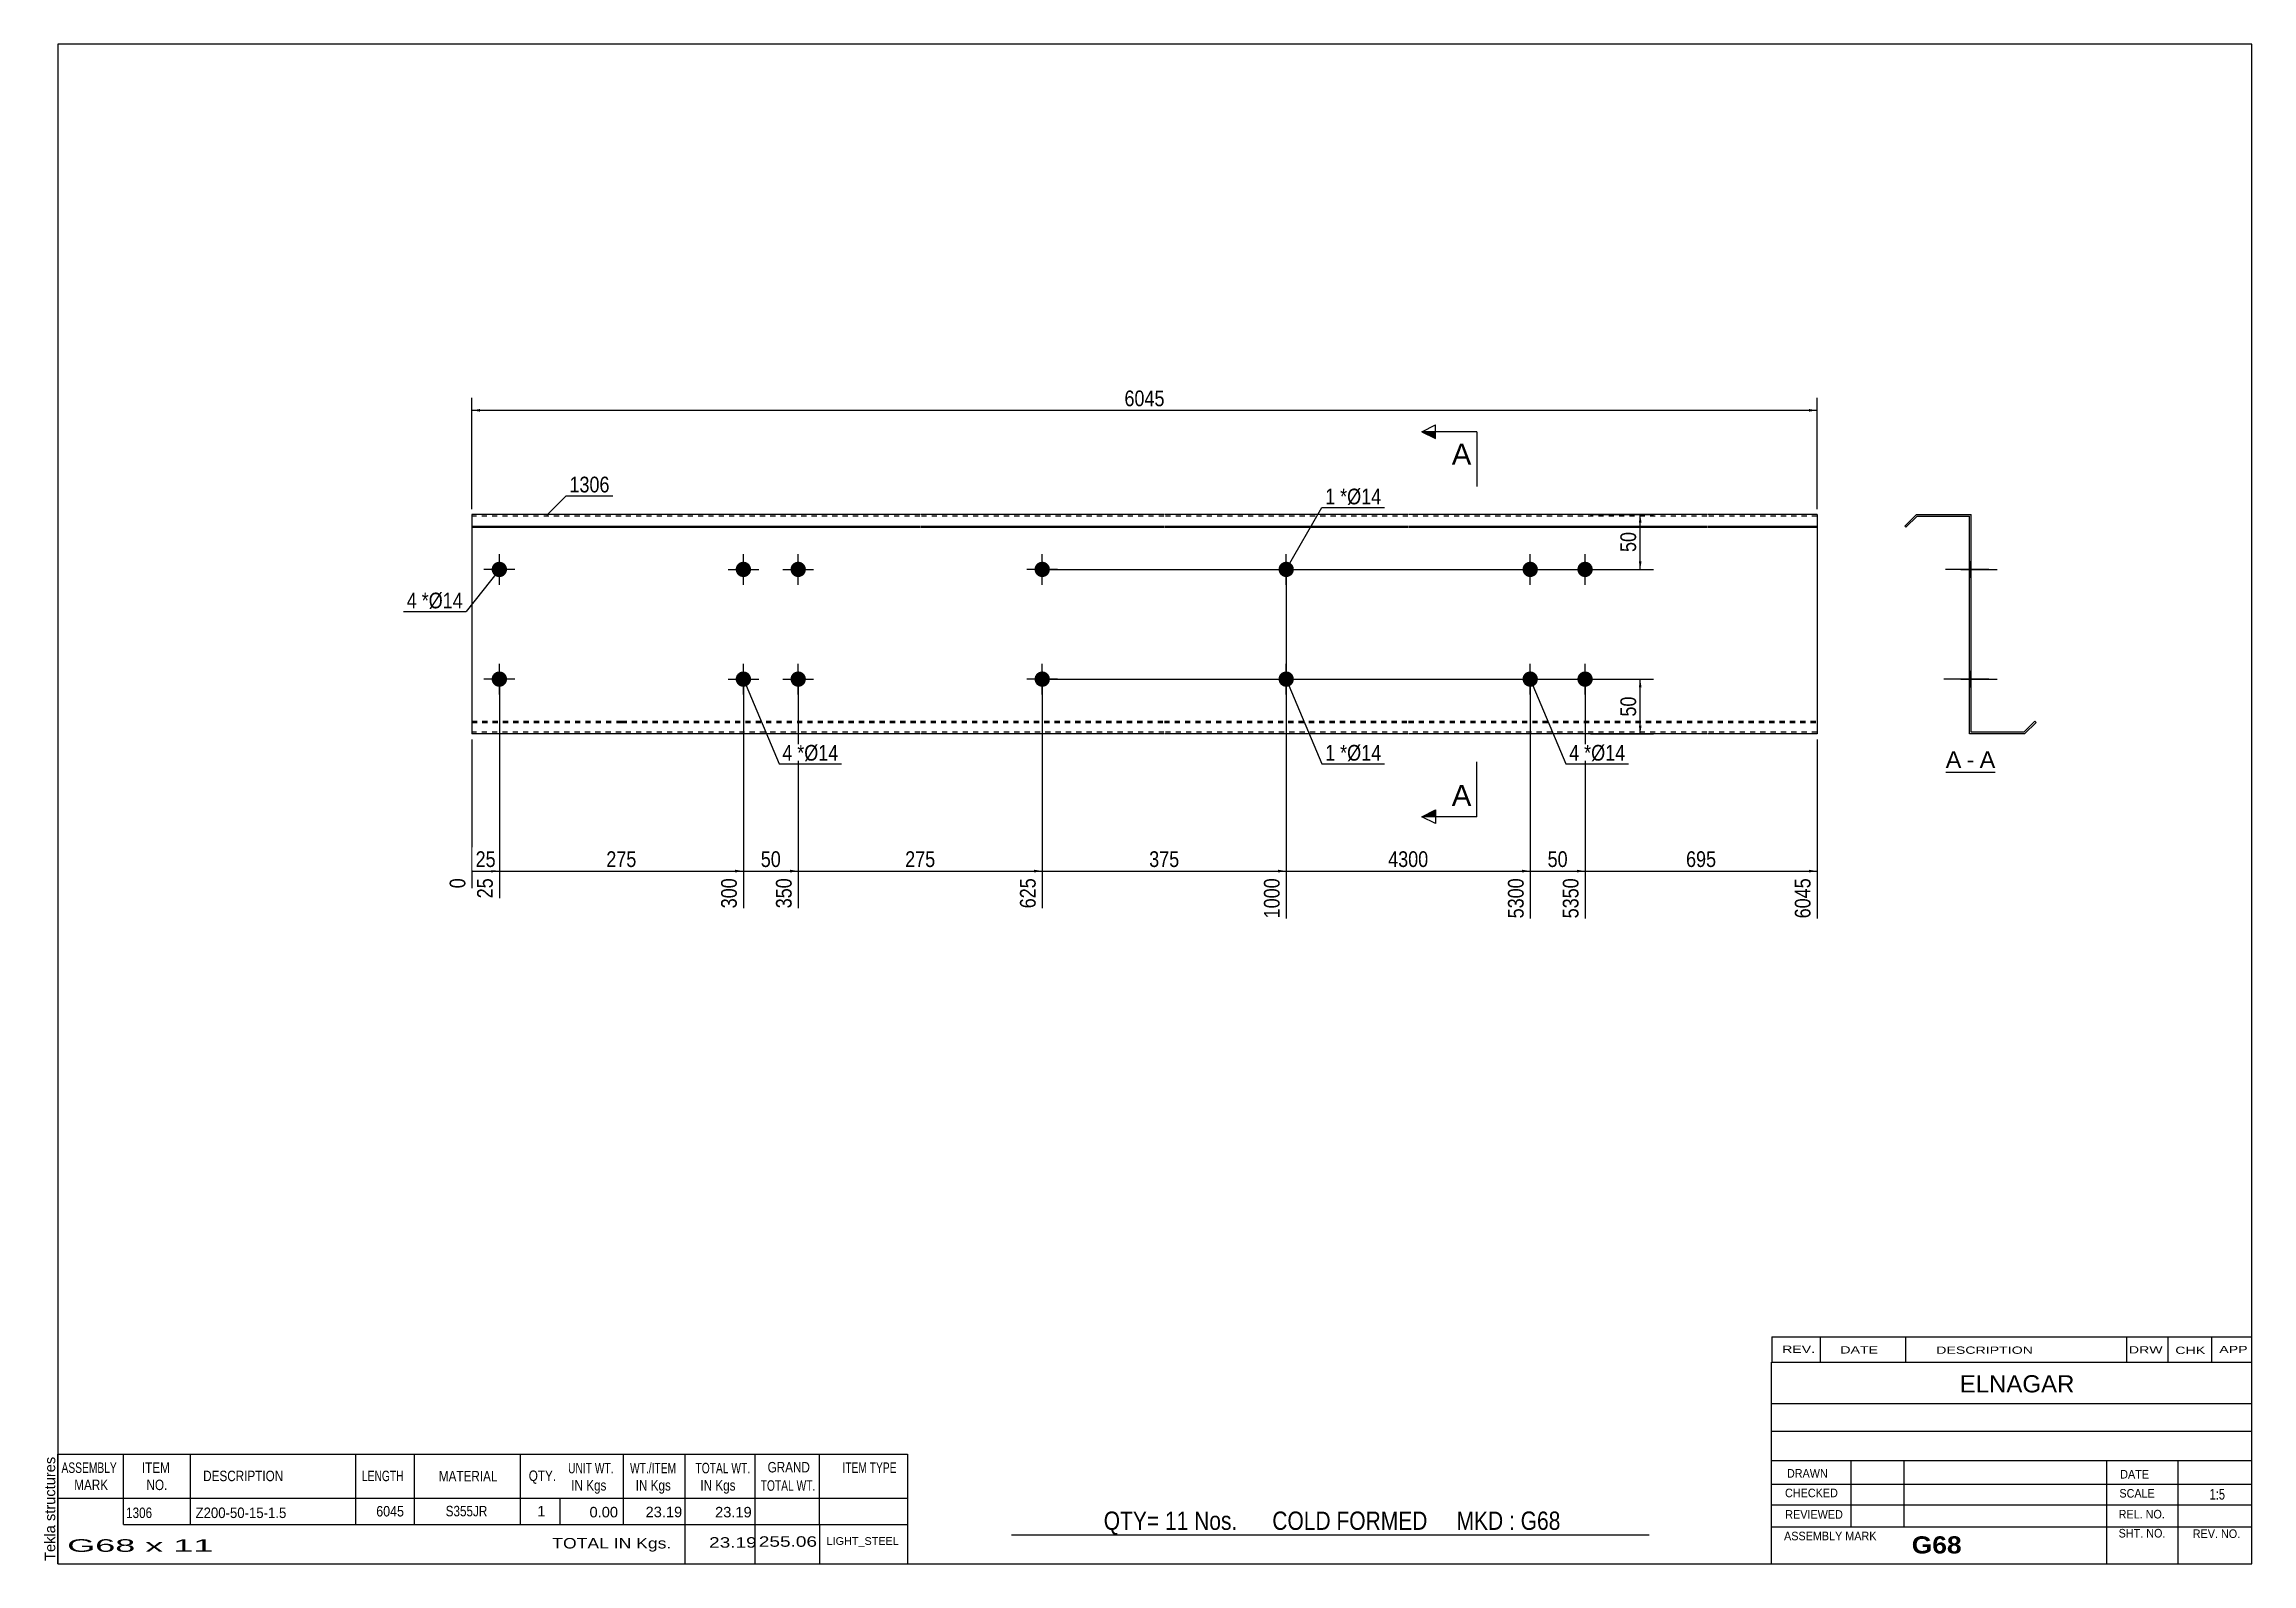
# Model space of a CAD drawing. Header units: millimetres. Extents: x -78 to 325, y -171 to 106.
import ezdxf

# ---------------------------------------------------------------- set-up
doc = ezdxf.new("R2010")
doc.units = ezdxf.units.MM
doc.linetypes.add('DXK_LINE_DOT1', pattern=[1.8814, 0.9407, -0.9407])
doc.styles.add('Arial', font='ARIAL.TTF', dxfattribs={"height": 0.2})
doc.styles.add('Arial Bold', font='ARIALBD.TTF', dxfattribs={"height": 0.2})
doc.styles.add('Arial Narrow', font='ARIALN.TTF', dxfattribs={"height": 0.2})

# ---------------------------------------------------------------- blocks, each defined once
blk = doc.blocks.new('Unknown-629097413-1549')
at = {"color": 5, "linetype": 'Continuous'}
for p, q in [((324.52, 105.75), (-75.48, 105.75)), ((-75.48, 105.75), (-75.48, -171.25)), ((324.52, -171.25), (324.52, 105.75)), ((-75.48, -171.25), (324.52, -171.25))]:
    blk.add_line(p, q, dxfattribs=at)
at = {"color": 174, "linetype": 'Continuous', "style": 'Arial'}
blk.add_text('Tekla structures', height=1.9102, rotation=90, dxfattribs=at).set_placement((-75.98, -170.75))
blk = doc.blocks.new('Unknown-629097413-12 - 1213')
at = {"color": 7, "linetype": 'Continuous'}
blk.add_line((268.7, -26.95), (277.73, -26.95), dxfattribs=at)
at = {"color": 0, "linetype": 'Continuous'}
blk.add_wipeout([(271.55, -26.2), (271.55, -23), (268.7, -23), (268.7, -26.2)], dxfattribs=at)
blk.add_wipeout([(273.93, -26.2), (273.93, -23), (272.51, -23), (272.51, -26.2)], dxfattribs=at)
at = {"color": 96, "linetype": 'Continuous', "style": 'Arial'}
blk.add_text('A', height=3.06, dxfattribs=at).set_placement((268.7, -26.2))
at = {"color": 0, "linetype": 'Continuous'}
blk.add_wipeout([(277.73, -26.2), (277.73, -23), (274.89, -23), (274.89, -26.2)], dxfattribs=at)
at = {"color": 96, "linetype": 'Continuous', "style": 'Arial'}
for s, p in [('A', (274.89, -26.2)), ('-', (272.51, -26.2))]:
    blk.add_text(s, height=3.06, dxfattribs=at).set_placement(p)
blk = doc.blocks.new('Bolt-629097413-1207 - 1201')
at = {"linetype": 'Continuous'}
for points in [[(3.6, 10, -1), (6.4, 10, -1)], [(102.58, 10, -1), (105.38, 10, -1)]]:
    blk.add_hatch(color=3, dxfattribs=at).paths.add_polyline_path(points)
at = {"color": 3, "linetype": 'Continuous'}
for p, q in [((5, 7.2), (5, 12.8)), ((103.98, 7.2), (103.98, 12.8)), ((7.8, 10), (2.2, 10)), ((106.78, 10), (101.18, 10))]:
    blk.add_line(p, q, dxfattribs=at)
blk = doc.blocks.new('Part-629097413-1204 - 1201')
at = {"color": 2, "linetype": 'Continuous'}
for p, q in [((0, 20), (0, -20)), ((27.19, 20), (0, 20)), ((0, 17.88), (27.19, 17.88)), ((0, 17.67), (27.19, 17.67)), ((81.68, 20), (27.29, 20)), ((27.29, 17.88), (81.68, 17.88)), ((27.29, 17.67), (81.68, 17.67)), ((126.17, 20), (81.78, 20)), ((81.78, 17.88), (126.17, 17.88)), ((81.78, 17.67), (126.17, 17.67)), ((170.66, 20), (126.27, 20)), ((126.27, 17.88), (170.66, 17.88)), ((126.27, 17.67), (170.66, 17.67)), ((225.15, 20), (170.76, 20)), ((170.76, 17.88), (225.15, 17.88)), ((170.76, 17.67), (225.15, 17.67)), ((245.25, 20), (225.25, 20)), ((225.25, 17.88), (245.25, 17.88)), ((225.25, 17.67), (245.25, 17.67)), ((245.25, 20), (245.25, -20)), ((27.19, -20), (0, -20)), ((81.68, -20), (27.29, -20)), ((126.17, -20), (81.78, -20)), ((170.66, -20), (126.27, -20)), ((225.15, -20), (170.76, -20)), ((245.25, -20), (225.25, -20))]:
    blk.add_line(p, q, dxfattribs=at)
at = {"color": 7, "linetype": 'DXK_LINE_DOT1'}
for p, q in [((27.19, 19.7), (0, 19.7)), ((81.68, 19.7), (27.29, 19.7)), ((126.17, 19.7), (81.78, 19.7)), ((170.66, 19.7), (126.27, 19.7)), ((225.15, 19.7), (170.76, 19.7)), ((245.25, 19.7), (225.25, 19.7)), ((0, -17.67), (27.19, -17.67)), ((0, -17.88), (27.19, -17.88)), ((27.19, -19.7), (0, -19.7)), ((27.29, -17.67), (81.68, -17.67)), ((27.29, -17.88), (81.68, -17.88)), ((81.68, -19.7), (27.29, -19.7)), ((81.78, -17.67), (126.17, -17.67)), ((81.78, -17.88), (126.17, -17.88)), ((126.17, -19.7), (81.78, -19.7)), ((126.27, -17.67), (170.66, -17.67)), ((126.27, -17.88), (170.66, -17.88)), ((170.66, -19.7), (126.27, -19.7)), ((170.76, -17.67), (225.15, -17.67)), ((170.76, -17.88), (225.15, -17.88)), ((225.15, -19.7), (170.76, -19.7)), ((225.25, -17.67), (245.25, -17.67)), ((225.25, -17.88), (245.25, -17.88)), ((245.25, -19.7), (225.25, -19.7))]:
    blk.add_line(p, q, dxfattribs=at)
blk = doc.blocks.new('Bolt-629097413-1205 - 1201')
at = {"linetype": 'Continuous'}
for points in [[(48.09, 10, -1), (50.89, 10, -1)], [(58.09, 10, -1), (60.89, 10, -1)], [(48.09, -10, -1), (50.89, -10, -1)], [(58.09, -10, -1), (60.89, -10, -1)]]:
    blk.add_hatch(color=3, dxfattribs=at).paths.add_polyline_path(points)
at = {"color": 3, "linetype": 'Continuous'}
for p, q in [((49.49, 7.2), (49.49, 12.8)), ((59.49, 7.2), (59.49, 12.8)), ((46.69, 10), (52.29, 10)), ((56.69, 10), (62.29, 10)), ((49.49, -12.8), (49.49, -7.2)), ((59.49, -12.8), (59.49, -7.2)), ((46.69, -10), (52.29, -10)), ((56.69, -10), (62.29, -10))]:
    blk.add_line(p, q, dxfattribs=at)
blk = doc.blocks.new('Bolt-629097413-1206 - 1201')
at = {"linetype": 'Continuous'}
blk.add_hatch(color=3, dxfattribs=at).paths.add_polyline_path([(147.06, 10, -1), (149.86, 10, -1)])
at = {"color": 3, "linetype": 'Continuous'}
for p, q in [((148.46, 7.2), (148.46, 12.8)), ((145.66, 10), (151.26, 10))]:
    blk.add_line(p, q, dxfattribs=at)
blk = doc.blocks.new('Bolt-629097413-1208 - 1201')
at = {"linetype": 'Continuous'}
for points in [[(3.6, -10, -1), (6.4, -10, -1)], [(102.58, -10, -1), (105.38, -10, -1)]]:
    blk.add_hatch(color=3, dxfattribs=at).paths.add_polyline_path(points)
at = {"color": 3, "linetype": 'Continuous'}
for p, q in [((5, -12.8), (5, -7.2)), ((103.98, -12.8), (103.98, -7.2)), ((7.8, -10), (2.2, -10)), ((106.78, -10), (101.18, -10))]:
    blk.add_line(p, q, dxfattribs=at)
blk = doc.blocks.new('Bolt-629097413-1209 - 1201')
at = {"linetype": 'Continuous'}
blk.add_hatch(color=3, dxfattribs=at).paths.add_polyline_path([(147.06, -10, -1), (149.86, -10, -1)])
at = {"color": 3, "linetype": 'Continuous'}
for p, q in [((148.46, -12.8), (148.46, -7.2)), ((145.66, -10), (151.26, -10))]:
    blk.add_line(p, q, dxfattribs=at)
blk = doc.blocks.new('Bolt-629097413-1210 - 1201')
at = {"linetype": 'Continuous'}
for points in [[(191.55, 10, -1), (194.35, 10, -1)], [(201.55, 10, -1), (204.35, 10, -1)], [(191.55, -10, -1), (194.35, -10, -1)], [(201.55, -10, -1), (204.35, -10, -1)]]:
    blk.add_hatch(color=3, dxfattribs=at).paths.add_polyline_path(points)
at = {"color": 3, "linetype": 'Continuous'}
for p, q in [((192.95, 7.2), (192.95, 12.8)), ((202.95, 7.2), (202.95, 12.8)), ((190.15, 10), (195.75, 10)), ((200.15, 10), (205.75, 10)), ((192.95, -12.8), (192.95, -7.2)), ((202.95, -12.8), (202.95, -7.2)), ((190.15, -10), (195.75, -10)), ((200.15, -10), (205.75, -10))]:
    blk.add_line(p, q, dxfattribs=at)
blk = doc.blocks.new('Bolt-629097413-1216 - 1213')
at = {"linetype": 'Continuous'}
blk.add_hatch(color=3, dxfattribs=at).paths.add_polyline_path([(273.07, 11.4), (273.07, 8.6), (273.37, 8.6), (273.37, 11.4)])
at = {"color": 3, "linetype": 'Continuous'}
for p, q in [((275.27, 10), (268.67, 10)), ((273.37, 11.4), (273.07, 11.4)), ((273.37, 8.6), (273.07, 8.6))]:
    blk.add_line(p, q, dxfattribs=at)
blk = doc.blocks.new('Part-629097413-1214 - 1213')
at = {"color": 2, "linetype": 'Continuous'}
for p, q in [((263.37, 20), (261.25, 17.88)), ((261.25, 17.88), (261.46, 17.67)), ((261.46, 17.67), (263.49, 19.7)), ((263.37, 20), (273.37, 20)), ((263.49, 19.7), (273.07, 19.7)), ((273.07, -20), (273.07, 19.7)), ((273.37, -19.7), (273.37, 20)), ((283.07, -20), (273.07, -20)), ((282.94, -19.7), (273.37, -19.7)), ((282.94, -19.7), (284.98, -17.67)), ((283.07, -20), (285.19, -17.88)), ((285.19, -17.88), (284.98, -17.67))]:
    blk.add_line(p, q, dxfattribs=at)
blk = doc.blocks.new('Bolt-629097413-1215 - 1213')
at = {"linetype": 'Continuous'}
for points in [[(273.07, 11.4), (273.07, 8.6), (273.37, 8.6), (273.37, 11.4)], [(273.07, 11.4), (273.07, 8.6), (273.37, 8.6), (273.37, 11.4)], [(273.07, -8.6), (273.07, -11.4), (273.37, -11.4), (273.37, -8.6)], [(273.07, -8.6), (273.07, -11.4), (273.37, -11.4), (273.37, -8.6)]]:
    blk.add_hatch(color=3, dxfattribs=at).paths.add_polyline_path(points)
at = {"color": 3, "linetype": 'Continuous'}
for p, q in [((275.97, 10), (269.37, 10)), ((275.97, 10), (269.37, 10)), ((273.37, 11.4), (273.07, 11.4)), ((273.37, 11.4), (273.07, 11.4)), ((273.37, 8.6), (273.07, 8.6)), ((273.37, 8.6), (273.07, 8.6)), ((275.97, -10), (269.37, -10)), ((275.97, -10), (269.37, -10)), ((273.37, -8.6), (273.07, -8.6)), ((273.37, -8.6), (273.07, -8.6)), ((273.37, -11.4), (273.07, -11.4)), ((273.37, -11.4), (273.07, -11.4))]:
    blk.add_line(p, q, dxfattribs=at)
blk = doc.blocks.new('Bolt-629097413-1217 - 1213')
at = {"linetype": 'Continuous'}
blk.add_hatch(color=3, dxfattribs=at).paths.add_polyline_path([(273.07, 11.4), (273.07, 8.6), (273.37, 8.6), (273.37, 11.4)])
blk.add_hatch(color=3, dxfattribs=at).paths.add_polyline_path([(273.07, 11.4), (273.07, 8.6), (273.37, 8.6), (273.37, 11.4)])
at = {"color": 3, "linetype": 'Continuous'}
for p, q in [((271.47, 10), (278.07, 10)), ((271.47, 10), (278.07, 10)), ((273.07, 11.4), (273.37, 11.4)), ((273.07, 11.4), (273.37, 11.4)), ((273.07, 8.6), (273.37, 8.6)), ((273.07, 8.6), (273.37, 8.6))]:
    blk.add_line(p, q, dxfattribs=at)
blk = doc.blocks.new('Bolt-629097413-1218 - 1213')
at = {"linetype": 'Continuous'}
blk.add_hatch(color=3, dxfattribs=at).paths.add_polyline_path([(273.07, -8.6), (273.07, -11.4), (273.37, -11.4), (273.37, -8.6)])
blk.add_hatch(color=3, dxfattribs=at).paths.add_polyline_path([(273.07, -8.6), (273.07, -11.4), (273.37, -11.4), (273.37, -8.6)])
at = {"color": 3, "linetype": 'Continuous'}
for p, q in [((271.47, -10), (278.07, -10)), ((271.47, -10), (278.07, -10)), ((273.07, -8.6), (273.37, -8.6)), ((273.07, -8.6), (273.37, -8.6)), ((273.07, -11.4), (273.37, -11.4)), ((273.07, -11.4), (273.37, -11.4))]:
    blk.add_line(p, q, dxfattribs=at)
blk = doc.blocks.new('Bolt-629097413-1219 - 1213')
at = {"linetype": 'Continuous'}
blk.add_hatch(color=3, dxfattribs=at).paths.add_polyline_path([(273.07, -8.6), (273.07, -11.4), (273.37, -11.4), (273.37, -8.6)])
at = {"color": 3, "linetype": 'Continuous'}
for p, q in [((274.97, -10), (268.37, -10)), ((273.37, -8.6), (273.07, -8.6)), ((273.37, -11.4), (273.07, -11.4))]:
    blk.add_line(p, q, dxfattribs=at)
blk = doc.blocks.new('Bolt-629097413-1220 - 1213')
at = {"linetype": 'Continuous'}
for points in [[(273.07, 11.4), (273.07, 8.6), (273.37, 8.6), (273.37, 11.4)], [(273.07, 11.4), (273.07, 8.6), (273.37, 8.6), (273.37, 11.4)], [(273.07, -8.6), (273.07, -11.4), (273.37, -11.4), (273.37, -8.6)], [(273.07, -8.6), (273.07, -11.4), (273.37, -11.4), (273.37, -8.6)]]:
    blk.add_hatch(color=3, dxfattribs=at).paths.add_polyline_path(points)
at = {"color": 3, "linetype": 'Continuous'}
for p, q in [((276.57, 10), (268.97, 10)), ((276.57, 10), (268.97, 10)), ((273.37, 11.4), (273.07, 11.4)), ((273.37, 11.4), (273.07, 11.4)), ((273.37, 8.6), (273.07, 8.6)), ((273.37, 8.6), (273.07, 8.6)), ((276.57, -10), (268.97, -10)), ((276.57, -10), (268.97, -10)), ((273.37, -8.6), (273.07, -8.6)), ((273.37, -8.6), (273.07, -8.6)), ((273.37, -11.4), (273.07, -11.4)), ((273.37, -11.4), (273.07, -11.4))]:
    blk.add_line(p, q, dxfattribs=at)
blk = doc.blocks.new('StraightDimension-629097413-1269 - 1201')
at = {"linetype": 'Continuous'}
for points in [[(212.75, 18.5), (213, 20), (213.25, 18.5)], [(213.25, 11.5), (213, 10), (212.75, 11.5)]]:
    blk.add_hatch(color=7, dxfattribs=at).paths.add_polyline_path(points)
at = {"color": 7, "linetype": 'Continuous'}
for p, q in [((203.95, 20), (215.4, 20)), ((213, 10), (213, 20)), ((104.98, 10), (215.4, 10))]:
    blk.add_line(p, q, dxfattribs=at)
at = {"color": 0}
blk.add_wipeout([(212.85, 17.43), (208.65, 17.43), (208.65, 12.57), (212.85, 12.57)], dxfattribs=at)
at = {"color": 3, "style": 'Arial Narrow'}
blk.add_text('50', height=2.863, rotation=90.0002, dxfattribs=at).set_placement((212.25, 13.17))
blk = doc.blocks.new('StraightDimension-629097413-1236 - 1201')
at = {"linetype": 'Continuous'}
blk.add_hatch(color=7, dxfattribs=at).paths.add_polyline_path([(47.99, -44.75), (49.49, -45), (47.99, -45.25)])
at = {"color": 7, "linetype": 'Continuous'}
for p, q in [((5, -11), (5, -49.96)), ((49.49, -11), (49.49, -51.78)), ((5, -45), (49.49, -45))]:
    blk.add_line(p, q, dxfattribs=at)
at = {"color": 0}
blk.add_wipeout([(30.59, -44.85), (30.59, -40.65), (23.9, -40.65), (23.9, -44.85)], dxfattribs=at)
at = {"color": 0, "linetype": 'Continuous'}
blk.add_wipeout([(48.89, -45.7), (44.69, -45.7), (44.69, -52.38), (48.89, -52.38)], dxfattribs=at)
at = {"color": 3, "style": 'Arial Narrow'}
blk.add_text('275', height=2.863, dxfattribs=at).set_placement((24.5, -44.25))
at = {"color": 3, "linetype": 'Continuous', "style": 'Arial Narrow'}
blk.add_text('300', height=2.863, rotation=90.0002, dxfattribs=at).set_placement((48.29, -51.78))
blk = doc.blocks.new('StraightDimension-629097413-1235 - 1201')
at = {"linetype": 'Continuous'}
blk.add_hatch(color=7, dxfattribs=at).paths.add_polyline_path([(57.99, -44.75), (59.49, -45), (57.99, -45.25)])
at = {"color": 7, "linetype": 'Continuous'}
for p, q in [((49.49, -11), (49.49, -51.78)), ((59.49, -11), (59.49, -51.78)), ((49.49, -45), (59.49, -45))]:
    blk.add_line(p, q, dxfattribs=at)
at = {"color": 0}
blk.add_wipeout([(56.92, -44.85), (56.92, -40.65), (52.06, -40.65), (52.06, -44.85)], dxfattribs=at)
at = {"color": 0, "linetype": 'Continuous'}
blk.add_wipeout([(58.89, -45.7), (54.69, -45.7), (54.69, -52.38), (58.89, -52.38)], dxfattribs=at)
at = {"color": 3, "style": 'Arial Narrow'}
blk.add_text('50', height=2.863, dxfattribs=at).set_placement((52.66, -44.25))
at = {"color": 3, "linetype": 'Continuous', "style": 'Arial Narrow'}
blk.add_text('350', height=2.863, rotation=90.0002, dxfattribs=at).set_placement((58.29, -51.78))
blk = doc.blocks.new('StraightDimension-629097413-1230 - 1201')
at = {"linetype": 'Continuous'}
blk.add_hatch(color=7, dxfattribs=at).paths.add_polyline_path([(243.75, -44.75), (245.25, -45), (243.75, -45.25)])
at = {"color": 7, "linetype": 'Continuous'}
for p, q in [((202.95, -11), (202.95, -53.61)), ((245.25, -21), (245.25, -53.61)), ((202.95, -45), (245.25, -45))]:
    blk.add_line(p, q, dxfattribs=at)
at = {"color": 0}
blk.add_wipeout([(227.44, -44.85), (227.44, -40.65), (220.76, -40.65), (220.76, -44.85)], dxfattribs=at)
at = {"color": 0, "linetype": 'Continuous'}
blk.add_wipeout([(244.65, -45.7), (240.45, -45.7), (240.45, -54.21), (244.65, -54.21)], dxfattribs=at)
at = {"color": 3, "style": 'Arial Narrow'}
blk.add_text('695', height=2.863, dxfattribs=at).set_placement((221.36, -44.25))
at = {"color": 3, "linetype": 'Continuous', "style": 'Arial Narrow'}
blk.add_text('6045', height=2.863, rotation=90.0002, dxfattribs=at).set_placement((244.05, -53.61))
blk = doc.blocks.new('StraightDimension-629097413-1231 - 1201')
at = {"linetype": 'Continuous'}
blk.add_hatch(color=7, dxfattribs=at).paths.add_polyline_path([(201.45, -44.75), (202.95, -45), (201.45, -45.25)])
at = {"color": 7, "linetype": 'Continuous'}
for p, q in [((192.95, -11), (192.95, -53.61)), ((202.95, -11), (202.95, -53.61)), ((192.95, -45), (202.95, -45))]:
    blk.add_line(p, q, dxfattribs=at)
at = {"color": 0}
blk.add_wipeout([(200.38, -44.85), (200.38, -40.65), (195.52, -40.65), (195.52, -44.85)], dxfattribs=at)
at = {"color": 0, "linetype": 'Continuous'}
blk.add_wipeout([(202.35, -45.7), (198.15, -45.7), (198.15, -54.21), (202.35, -54.21)], dxfattribs=at)
at = {"color": 3, "style": 'Arial Narrow'}
blk.add_text('50', height=2.863, dxfattribs=at).set_placement((196.12, -44.25))
at = {"color": 3, "linetype": 'Continuous', "style": 'Arial Narrow'}
blk.add_text('5350', height=2.863, rotation=90.0002, dxfattribs=at).set_placement((201.75, -53.61))
blk = doc.blocks.new('StraightDimension-629097413-1232 - 1201')
at = {"linetype": 'Continuous'}
blk.add_hatch(color=7, dxfattribs=at).paths.add_polyline_path([(191.45, -44.75), (192.95, -45), (191.45, -45.25)])
at = {"color": 7, "linetype": 'Continuous'}
for p, q in [((148.46, 9), (148.46, -53.61)), ((192.95, -11), (192.95, -53.61)), ((148.46, -45), (192.95, -45))]:
    blk.add_line(p, q, dxfattribs=at)
at = {"color": 0}
blk.add_wipeout([(174.96, -44.85), (174.96, -40.65), (166.45, -40.65), (166.45, -44.85)], dxfattribs=at)
at = {"color": 0, "linetype": 'Continuous'}
blk.add_wipeout([(192.35, -45.7), (188.15, -45.7), (188.15, -54.21), (192.35, -54.21)], dxfattribs=at)
at = {"color": 3, "style": 'Arial Narrow'}
blk.add_text('4300', height=2.863, dxfattribs=at).set_placement((167.05, -44.25))
at = {"color": 3, "linetype": 'Continuous', "style": 'Arial Narrow'}
blk.add_text('5300', height=2.863, rotation=90.0002, dxfattribs=at).set_placement((191.75, -53.61))
blk = doc.blocks.new('StraightDimension-629097413-1233 - 1201')
at = {"linetype": 'Continuous'}
blk.add_hatch(color=7, dxfattribs=at).paths.add_polyline_path([(146.96, -44.75), (148.46, -45), (146.96, -45.25)])
at = {"color": 7, "linetype": 'Continuous'}
for p, q in [((148.46, 9), (148.46, -53.61)), ((103.98, -11), (103.98, -51.78)), ((103.98, -45), (148.46, -45))]:
    blk.add_line(p, q, dxfattribs=at)
at = {"color": 0}
blk.add_wipeout([(129.56, -44.85), (129.56, -40.65), (122.88, -40.65), (122.88, -44.85)], dxfattribs=at)
at = {"color": 0, "linetype": 'Continuous'}
blk.add_wipeout([(147.86, -45.7), (143.66, -45.7), (143.66, -54.21), (147.86, -54.21)], dxfattribs=at)
at = {"color": 3, "style": 'Arial Narrow'}
blk.add_text('375', height=2.863, dxfattribs=at).set_placement((123.48, -44.25))
at = {"color": 3, "linetype": 'Continuous', "style": 'Arial Narrow'}
blk.add_text('1000', height=2.863, rotation=90.0002, dxfattribs=at).set_placement((147.26, -53.61))
blk = doc.blocks.new('StraightDimension-629097413-1234 - 1201')
at = {"linetype": 'Continuous'}
blk.add_hatch(color=7, dxfattribs=at).paths.add_polyline_path([(102.48, -44.75), (103.98, -45), (102.48, -45.25)])
at = {"color": 7, "linetype": 'Continuous'}
for p, q in [((59.49, -11), (59.49, -51.78)), ((103.98, -11), (103.98, -51.78)), ((59.49, -45), (103.98, -45))]:
    blk.add_line(p, q, dxfattribs=at)
at = {"color": 0}
blk.add_wipeout([(85.07, -44.85), (85.07, -40.65), (78.39, -40.65), (78.39, -44.85)], dxfattribs=at)
at = {"color": 0, "linetype": 'Continuous'}
blk.add_wipeout([(103.38, -45.7), (99.18, -45.7), (99.18, -52.38), (103.38, -52.38)], dxfattribs=at)
at = {"color": 3, "style": 'Arial Narrow'}
blk.add_text('275', height=2.863, dxfattribs=at).set_placement((78.99, -44.25))
at = {"color": 3, "linetype": 'Continuous', "style": 'Arial Narrow'}
blk.add_text('625', height=2.863, rotation=90.0002, dxfattribs=at).set_placement((102.78, -51.78))
blk = doc.blocks.new('StraightDimension-629097413-1237 - 1201')
at = {"linetype": 'Continuous'}
blk.add_hatch(color=7, dxfattribs=at).paths.add_polyline_path([(3.5, -44.75), (5, -45), (3.5, -45.25)])
at = {"color": 7, "linetype": 'Continuous'}
for p, q in [((5, -11), (5, -49.96)), ((0, -21), (0, -48.13)), ((0, -45), (5, -45))]:
    blk.add_line(p, q, dxfattribs=at)
at = {"color": 0}
blk.add_wipeout([(4.93, -44.85), (4.93, -40.65), (0.07, -40.65), (0.07, -44.85)], dxfattribs=at)
at = {"color": 0, "linetype": 'Continuous'}
blk.add_wipeout([(4.4, -45.7), (0.2, -45.7), (0.2, -50.56), (4.4, -50.56)], dxfattribs=at)
blk.add_wipeout([(-0.6, -45.7), (-4.8, -45.7), (-4.8, -48.73), (-0.6, -48.73)], dxfattribs=at)
at = {"color": 3, "style": 'Arial Narrow'}
blk.add_text('25', height=2.863, dxfattribs=at).set_placement((0.67, -44.25))
at = {"color": 3, "linetype": 'Continuous', "style": 'Arial Narrow'}
for s, height, p in [('0', 2.86, (-1.2, -48.13)), ('25', 2.863, (3.8, -49.96))]:
    blk.add_text(s, height=height, rotation=90.0002, dxfattribs=at).set_placement(p)
blk = doc.blocks.new('StraightDimension-629097413-1277 - 1201')
at = {"linetype": 'Continuous'}
for points in [[(212.75, -11.5), (213, -10), (213.25, -11.5)], [(213.25, -18.5), (213, -20), (212.75, -18.5)]]:
    blk.add_hatch(color=7, dxfattribs=at).paths.add_polyline_path(points)
at = {"color": 7, "linetype": 'Continuous'}
for p, q in [((104.98, -10), (215.4, -10)), ((213, -20), (213, -10)), ((203.95, -20), (215.4, -20))]:
    blk.add_line(p, q, dxfattribs=at)
at = {"color": 0}
blk.add_wipeout([(212.85, -12.57), (208.65, -12.57), (208.65, -17.43), (212.85, -17.43)], dxfattribs=at)
at = {"color": 3, "style": 'Arial Narrow'}
blk.add_text('50', height=2.863, rotation=90.0002, dxfattribs=at).set_placement((212.25, -16.83))
blk = doc.blocks.new('StraightDimension-629097413-1284 - 1201')
at = {"linetype": 'Continuous'}
for points in [[(1.5, 38.75), (0, 39), (1.5, 39.25)], [(243.75, 39.25), (245.25, 39), (243.75, 38.75)]]:
    blk.add_hatch(color=7, dxfattribs=at).paths.add_polyline_path(points)
at = {"color": 7, "linetype": 'Continuous'}
for p, q in [((0, 21), (0, 41.25)), ((245.25, 21), (245.25, 41.25)), ((0, 39), (245.25, 39))]:
    blk.add_line(p, q, dxfattribs=at)
at = {"color": 0}
blk.add_wipeout([(126.88, 39.15), (126.88, 43.35), (118.37, 43.35), (118.37, 39.15)], dxfattribs=at)
at = {"color": 3, "style": 'Arial Narrow'}
blk.add_text('6045', height=2.863, dxfattribs=at).set_placement((118.97, 39.75))
blk = doc.blocks.new('CBS_NAME_BLOG-629097413-1573')
at = {"color": 7, "linetype": 'Continuous'}
for p, q in [((236.93, -171.21), (236.92, -134.5)), ((236.93, -134.5), (324.44, -134.5)), ((236.93, -142.04), (324.45, -142.04)), ((237, -147.09), (324.52, -147.09)), ((236.93, -152.46), (324.44, -152.46)), ((251.45, -164.57), (251.45, -152.47)), ((261.13, -164.54), (261.13, -152.47)), ((298.05, -171.21), (298.05, -152.48)), ((311.1, -171.21), (311.1, -152.47)), ((236.93, -156.76), (324.52, -156.74)), ((236.93, -160.51), (324.44, -160.51)), ((236.93, -164.55), (324.44, -164.55)), ((236.93, -171.25), (324.52, -171.25))]:
    blk.add_line(p, q, dxfattribs=at)
at = {"color": 3, "linetype": 'Continuous', "style": 'Arial'}
blk.add_text('ELNAGAR', height=3.133, dxfattribs=at).set_placement((271.25, -140.03))
at = {"color": 3, "linetype": 'Continuous'}
for s, height, style, width, p in [('DRAWN', 1.566, 'Arial', 0.9, (239.76, -155.57)), ('DATE', 1.566, 'Arial', 0.9, (300.52, -155.73)), ('CHECKED', 1.566, 'Arial', 0.9, (239.41, -159.14)), ('SCALE', 1.566, 'Arial', 0.9, (300.37, -159.21)), ('1:5', 1.957, 'Arial Narrow', 0.9, (316.82, -159.57)), ('REVIEWED', 1.566, 'Arial', 0.9, (239.45, -163.06)), ('SHT. NO.', 1.566, 'Arial', 0.9, (300.23, -166.48)), ('REL. NO.', 1.566, 'Arial', 0.9, (300.23, -163.01)), ('REV. NO.', 1.566, 'Arial', 0.9, (313.75, -166.57)), ('ASSEMBLY MARK', 1.5663, 'Arial', 0.9, (239.23, -166.99)), ('G68', 3.131, 'Arial Bold', 1.1, (262.51, -169.39))]:
    blk.add_text(s, height=height, dxfattribs=dict(at, style=style, width=width)).set_placement(p)
blk = doc.blocks.new('CBS_BOM-629097413-1571')
at = {"color": 7, "linetype": 'Continuous'}
for p, q in [((-75.51, -159.28), (-75.51, -151.28)), ((-75.51, -151.28), (79.41, -151.28)), ((-63.51, -159.28), (-63.51, -151.28)), ((-51.32, -159.28), (-51.32, -151.28)), ((-21.16, -159.28), (-21.16, -151.28)), ((-10.48, -159.28), (-10.48, -151.28)), ((8.84, -159.28), (8.84, -151.28)), ((27.64, -159.28), (27.64, -151.28)), ((38.85, -159.28), (38.85, -151.28)), ((51.64, -159.28), (51.64, -151.28)), ((63.39, -159.28), (63.39, -151.28)), ((79.41, -151.29), (79.41, -159.27)), ((-75.51, -159.28), (79.41, -159.28)), ((-75.51, -164.08), (-75.51, -159.28)), ((-63.51, -164.08), (-63.51, -159.28)), ((-51.32, -164.08), (-51.32, -159.28)), ((-21.16, -164.08), (-21.16, -159.28)), ((-10.48, -164.08), (-10.48, -159.28)), ((8.84, -164.08), (8.84, -159.28)), ((16.1, -164.08), (16.1, -159.28)), ((27.64, -164.08), (27.64, -159.28)), ((38.85, -164.08), (38.85, -159.28)), ((51.64, -164.08), (51.64, -159.28)), ((63.4, -164.08), (63.4, -159.28)), ((79.41, -159.28), (79.41, -164.08)), ((-75.51, -171.28), (-75.51, -164.1)), ((-63.51, -164.08), (79.41, -164.08)), ((38.85, -171.28), (38.85, -164.1)), ((51.64, -171.28), (51.64, -164.1)), ((63.44, -171.28), (63.44, -164.1)), ((79.41, -164.08), (79.41, -171.28)), ((-75.51, -171.28), (79.41, -171.28))]:
    blk.add_line(p, q, dxfattribs=at)
at = {"color": 3, "linetype": 'Continuous', "style": 'Arial'}
for s, height, width, p in [('ASSEMBLY', 1.91, 0.7, (-74.83, -154.71)), ('ITEM', 1.91, 0.8, (-60.18, -154.71)), ('UNIT WT.', 1.91, 0.7, (17.53, -154.78)), ('WT./ITEM', 1.91, 0.7, (28.82, -154.78)), ('TOTAL WT.', 1.91, 0.7, (40.76, -154.78)), ('GRAND', 1.91, 0.8, (53.91, -154.62)), ('ITEM TYPE', 1.91, 0.7, (67.55, -154.7)), ('MARK', 1.91, 0.8, (-72.51, -157.84)), ('NO.', 1.91, 0.8, (-59.33, -157.84)), ('DESCRIPTION', 1.9102, 0.8, (-49, -156.21)), ('LENGTH', 1.91, 0.7, (-20.05, -156.21)), ('MATERIAL', 1.91, 0.8, (-6.03, -156.26)), ('QTY.', 1.91, 0.8, (10.36, -156.18)), ('IN Kgs', 1.91, 0.8, (18.11, -157.92)), ('IN Kgs', 1.91, 0.8, (29.86, -157.92)), ('IN Kgs', 1.91, 0.8, (41.65, -157.92)), ('TOTAL WT.', 1.91, 0.7, (52.65, -157.96))]:
    blk.add_text(s, height=height, dxfattribs=dict(at, width=width)).set_placement(p)
at = {"color": 7, "linetype": 'Continuous', "style": 'Arial'}
for s, height, width, p in [('1306', 1.91, 0.8, (-63.06, -162.93)), ('Z200-50-15-1.5', 1.9102, 0.9, (-50.39, -162.93)), ('6045', 1.91, 0.85, (-17.44, -162.65)), ('S355JR', 1.91, 0.8, (-4.79, -162.62))]:
    blk.add_text(s, height=height, dxfattribs=dict(at, width=width)).set_placement(p)
for s, p in [('1', (11.93, -162.62)), ('0.00', (21.44, -162.81)), ('23.19', (31.66, -162.78)), ('23.19', (44.33, -162.81))]:
    blk.add_text(s, height=1.91, dxfattribs=at).set_placement(p)
at = {"color": 6, "linetype": 'Continuous', "style": 'Arial'}
for s, height, width, p in [('G68 x 11', 2.292, 2.05, (-73.79, -169.09)), ('TOTAL IN Kgs.', 1.9102, 1.2, (14.65, -168.48)), ('23.19', 1.91, 1.3, (43.24, -168.33)), ('255.06', 1.91, 1.3, (52.31, -168.17))]:
    blk.add_text(s, height=height, dxfattribs=dict(at, width=width)).set_placement(p)
blk.add_text('LIGHT_STEEL', height=1.4135, dxfattribs=at).set_placement((64.66, -167.83))
blk = doc.blocks.new('CBS_CALLOFF-629097413-1572')
at = {"color": 7, "linetype": 'Continuous'}
blk.add_line((98.4, -165.98), (214.63, -166), dxfattribs=at)
at = {"color": 3, "linetype": 'Continuous', "style": 'Arial Narrow'}
blk.add_text('QTY= 11 Nos.      COLD FORMED     MKD : G68', height=3.3405, dxfattribs=at).set_placement((115.19, -165.09))
blk = doc.blocks.new('CBS_REVISION-629097413-1574')
at = {"color": 7, "linetype": 'Continuous'}
for p, q in [((237.01, -129.87), (324.51, -129.87)), ((237.01, -129.87), (237.01, -134.5)), ((245.81, -129.87), (245.81, -134.5)), ((261.4, -129.87), (261.4, -134.44)), ((301.66, -129.87), (301.66, -134.5)), ((309.2, -129.87), (309.2, -134.5)), ((317.15, -129.87), (317.15, -134.5)), ((237.01, -134.5), (324.51, -134.5))]:
    blk.add_line(p, q, dxfattribs=at)
at = {"color": 7, "style": 'Arial Narrow', "width": 1.7}
for s, height, p in [('REV.', 1.326, (238.87, -132.82)), ('DATE', 1.326, (249.49, -132.94)), ('DESCRIPTION', 1.3257, (266.97, -132.99)), ('DRW', 1.326, (302.09, -132.93)), ('CHK', 1.326, (310.57, -133.02)), ('APP', 1.326, (318.58, -132.87))]:
    blk.add_text(s, height=height, dxfattribs=at).set_placement(p)
blk = doc.blocks.new('Mark-629097413-1287 - 1201')
at = {"color": 0}
blk.add_wipeout([(25.09, 24.04), (25.09, 27.04), (17.78, 27.04), (17.78, 24.04)], dxfattribs=at)
blk.add_wipeout([(25.09, 24.04), (25.09, 27.04), (17.78, 27.04), (17.78, 24.04)], dxfattribs=at)
at = {"color": 7, "linetype": 'Continuous'}
for p, q in [((13.65, 19.9), (17.18, 23.44)), ((17.18, 23.44), (25.69, 23.44))]:
    blk.add_line(p, q, dxfattribs=at)
at = {"color": 3, "style": 'Arial Narrow'}
blk.add_text('1306', height=2.863, dxfattribs=at).set_placement((17.78, 24.04))
blk = doc.blocks.new('SectionMark-629097413-1228 - 1201')
at = {"linetype": 'Continuous'}
for points in [[(175.7, 35.1), (175.7, 33.85), (173.2, 35.1)], [(175.7, -33.85), (175.7, -35.1), (173.2, -35.1)]]:
    blk.add_hatch(color=30, dxfattribs=at).paths.add_polyline_path(points)
at = {"color": 30, "linetype": 'Continuous'}
for p, q in [((173.2, 35.1), (175.7, 36.35)), ((175.7, 33.85), (175.7, 36.35)), ((173.2, 35.1), (175.7, 33.85)), ((173.2, -35.1), (175.7, -33.85)), ((175.7, -36.35), (173.2, -35.1)), ((175.7, -33.85), (175.7, -36.35))]:
    blk.add_line(p, q, dxfattribs=at)
at = {"color": 0, "linetype": 'Continuous'}
for points in [[(182.2, 29.1), (182.2, 33.1), (178.65, 33.1), (178.65, 29.1)], [(182.2, -33.1), (182.2, -29.1), (178.65, -29.1), (178.65, -33.1)]]:
    blk.add_wipeout(points, dxfattribs=at)
at = {"color": 30, "linetype": 'Continuous'}
for p, q in [((183.2, 35.1), (173.2, 35.1)), ((183.2, 35.1), (183.2, 25.1)), ((183.2, -35.1), (183.2, -25.1)), ((183.2, -35.1), (173.2, -35.1))]:
    blk.add_line(p, q, dxfattribs=at)
at = {"color": 96, "linetype": 'Continuous', "style": 'Arial'}
for p in [(178.65, 29.1), (178.65, -33.1)]:
    blk.add_text('A', height=3.82, dxfattribs=at).set_placement(p)
blk = doc.blocks.new('MarkSet-629097413-1295 - 1201')
at = {"color": 0}
blk.add_wipeout([(-10.05, 2.9), (-10.05, 5.9), (-11.88, 5.9), (-11.88, 2.9)], dxfattribs=at)
blk.add_wipeout([(-10.05, 2.9), (-10.05, 5.9), (-11.88, 5.9), (-11.88, 2.9)], dxfattribs=at)
blk.add_wipeout([(-7.88, 2.9), (-7.88, 5.9), (-9.15, 5.9), (-9.15, 2.9)], dxfattribs=at)
blk.add_wipeout([(-7.88, 2.9), (-7.88, 5.9), (-9.15, 5.9), (-9.15, 2.9)], dxfattribs=at)
at = {"color": 3, "style": 'Arial Narrow'}
blk.add_text('4', height=2.86, dxfattribs=at).set_placement((-11.88, 2.9))
at = {"color": 0}
blk.add_wipeout([(-1.66, 2.9), (-1.66, 5.9), (-7.88, 5.9), (-7.88, 2.9)], dxfattribs=at)
blk.add_wipeout([(-1.66, 2.9), (-1.66, 5.9), (-7.88, 5.9), (-7.88, 2.9)], dxfattribs=at)
at = {"color": 7, "linetype": 'Continuous'}
for p in [(5, 10), (-12.48, 2.3)]:
    blk.add_line(p, (-1.06, 2.3), dxfattribs=at)
at = {"color": 3, "style": 'Arial Narrow'}
for s, height, p in [('*', 2.86, (-9.15, 2.9)), ('Ø14', 2.863, (-7.88, 2.9))]:
    blk.add_text(s, height=height, dxfattribs=at).set_placement(p)
blk = doc.blocks.new('Mark-629097413-1298 - 1201')
at = {"color": 0}
blk.add_wipeout([(58.42, -24.86), (58.42, -21.86), (56.59, -21.86), (56.59, -24.86)], dxfattribs=at)
blk.add_wipeout([(58.42, -24.86), (58.42, -21.86), (56.59, -21.86), (56.59, -24.86)], dxfattribs=at)
at = {"color": 7, "linetype": 'Continuous'}
blk.add_line((49.49, -10), (55.99, -25.46), dxfattribs=at)
at = {"color": 0}
blk.add_wipeout([(60.59, -24.86), (60.59, -21.86), (59.32, -21.86), (59.32, -24.86)], dxfattribs=at)
blk.add_wipeout([(60.59, -24.86), (60.59, -21.86), (59.32, -21.86), (59.32, -24.86)], dxfattribs=at)
at = {"color": 3, "style": 'Arial Narrow'}
blk.add_text('4', height=2.86, dxfattribs=at).set_placement((56.59, -24.86))
at = {"color": 0}
blk.add_wipeout([(66.81, -24.86), (66.81, -21.86), (60.59, -21.86), (60.59, -24.86)], dxfattribs=at)
blk.add_wipeout([(66.81, -24.86), (66.81, -21.86), (60.59, -21.86), (60.59, -24.86)], dxfattribs=at)
at = {"color": 7, "linetype": 'Continuous'}
blk.add_line((55.99, -25.46), (67.41, -25.46), dxfattribs=at)
at = {"color": 3, "style": 'Arial Narrow'}
for s, height, p in [('*', 2.86, (59.32, -24.86)), ('Ø14', 2.863, (60.59, -24.86))]:
    blk.add_text(s, height=height, dxfattribs=at).set_placement(p)
blk = doc.blocks.new('Mark-629097413-1299 - 1201')
at = {"color": 0}
blk.add_wipeout([(157.39, 21.86), (157.39, 24.86), (155.56, 24.86), (155.56, 21.86)], dxfattribs=at)
blk.add_wipeout([(157.39, 21.86), (157.39, 24.86), (155.56, 24.86), (155.56, 21.86)], dxfattribs=at)
at = {"color": 7, "linetype": 'Continuous'}
blk.add_line((148.46, 10), (154.96, 21.26), dxfattribs=at)
at = {"color": 0}
blk.add_wipeout([(159.57, 21.86), (159.57, 24.86), (158.29, 24.86), (158.29, 21.86)], dxfattribs=at)
blk.add_wipeout([(159.57, 21.86), (159.57, 24.86), (158.29, 24.86), (158.29, 21.86)], dxfattribs=at)
at = {"color": 3, "style": 'Arial Narrow'}
blk.add_text('1', height=2.86, dxfattribs=at).set_placement((155.56, 21.86))
at = {"color": 0}
blk.add_wipeout([(165.78, 21.86), (165.78, 24.86), (159.57, 24.86), (159.57, 21.86)], dxfattribs=at)
blk.add_wipeout([(165.78, 21.86), (165.78, 24.86), (159.57, 24.86), (159.57, 21.86)], dxfattribs=at)
at = {"color": 7, "linetype": 'Continuous'}
blk.add_line((154.96, 21.26), (166.38, 21.26), dxfattribs=at)
at = {"color": 3, "style": 'Arial Narrow'}
for s, height, p in [('*', 2.86, (158.29, 21.86)), ('Ø14', 2.863, (159.57, 21.86))]:
    blk.add_text(s, height=height, dxfattribs=at).set_placement(p)
blk = doc.blocks.new('Mark-629097413-1300 - 1201')
at = {"color": 0}
blk.add_wipeout([(157.39, -24.86), (157.39, -21.86), (155.56, -21.86), (155.56, -24.86)], dxfattribs=at)
blk.add_wipeout([(157.39, -24.86), (157.39, -21.86), (155.56, -21.86), (155.56, -24.86)], dxfattribs=at)
at = {"color": 7, "linetype": 'Continuous'}
blk.add_line((148.46, -10), (154.96, -25.46), dxfattribs=at)
at = {"color": 0}
blk.add_wipeout([(159.57, -24.86), (159.57, -21.86), (158.29, -21.86), (158.29, -24.86)], dxfattribs=at)
blk.add_wipeout([(159.57, -24.86), (159.57, -21.86), (158.29, -21.86), (158.29, -24.86)], dxfattribs=at)
at = {"color": 3, "style": 'Arial Narrow'}
blk.add_text('1', height=2.86, dxfattribs=at).set_placement((155.56, -24.86))
at = {"color": 0}
blk.add_wipeout([(165.78, -24.86), (165.78, -21.86), (159.57, -21.86), (159.57, -24.86)], dxfattribs=at)
blk.add_wipeout([(165.78, -24.86), (165.78, -21.86), (159.57, -21.86), (159.57, -24.86)], dxfattribs=at)
at = {"color": 7, "linetype": 'Continuous'}
blk.add_line((154.96, -25.46), (166.38, -25.46), dxfattribs=at)
at = {"color": 3, "style": 'Arial Narrow'}
for s, height, p in [('*', 2.86, (158.29, -24.86)), ('Ø14', 2.863, (159.57, -24.86))]:
    blk.add_text(s, height=height, dxfattribs=at).set_placement(p)
blk = doc.blocks.new('Mark-629097413-1301 - 1201')
at = {"color": 0}
blk.add_wipeout([(201.88, -24.86), (201.88, -21.86), (200.05, -21.86), (200.05, -24.86)], dxfattribs=at)
blk.add_wipeout([(201.88, -24.86), (201.88, -21.86), (200.05, -21.86), (200.05, -24.86)], dxfattribs=at)
at = {"color": 7, "linetype": 'Continuous'}
blk.add_line((192.95, -10), (199.45, -25.46), dxfattribs=at)
at = {"color": 0}
blk.add_wipeout([(204.06, -24.86), (204.06, -21.86), (202.78, -21.86), (202.78, -24.86)], dxfattribs=at)
blk.add_wipeout([(204.06, -24.86), (204.06, -21.86), (202.78, -21.86), (202.78, -24.86)], dxfattribs=at)
at = {"color": 3, "style": 'Arial Narrow'}
blk.add_text('4', height=2.86, dxfattribs=at).set_placement((200.05, -24.86))
at = {"color": 0}
blk.add_wipeout([(210.27, -24.86), (210.27, -21.86), (204.06, -21.86), (204.06, -24.86)], dxfattribs=at)
blk.add_wipeout([(210.27, -24.86), (210.27, -21.86), (204.06, -21.86), (204.06, -24.86)], dxfattribs=at)
at = {"color": 7, "linetype": 'Continuous'}
blk.add_line((199.45, -25.46), (210.87, -25.46), dxfattribs=at)
at = {"color": 3, "style": 'Arial Narrow'}
for s, height, p in [('*', 2.86, (202.78, -24.86)), ('Ø14', 2.863, (204.06, -24.86))]:
    blk.add_text(s, height=height, dxfattribs=at).set_placement(p)

msp = doc.modelspace()

# ---------------------------------------------------------------- block references
for name in ['Unknown-629097413-1549', 'Part-629097413-1204 - 1201', 'Part-629097413-1214 - 1213', 'Bolt-629097413-1207 - 1201', 'Bolt-629097413-1205 - 1201', 'Bolt-629097413-1206 - 1201', 'Bolt-629097413-1210 - 1201', 'Bolt-629097413-1216 - 1213', 'Bolt-629097413-1220 - 1213', 'Bolt-629097413-1215 - 1213', 'Bolt-629097413-1217 - 1213', 'Bolt-629097413-1208 - 1201', 'Bolt-629097413-1209 - 1201', 'Bolt-629097413-1219 - 1213', 'Bolt-629097413-1218 - 1213', 'CBS_REVISION-629097413-1574', 'CBS_NAME_BLOG-629097413-1573', 'CBS_BOM-629097413-1571', 'CBS_CALLOFF-629097413-1572']:
    msp.add_blockref(name, (0, 0))

# ---------------------------------------------------------------- next in the draw order: block references
for name in ['StraightDimension-629097413-1269 - 1201', 'MarkSet-629097413-1295 - 1201', 'StraightDimension-629097413-1236 - 1201', 'StraightDimension-629097413-1230 - 1201', 'Unknown-629097413-12 - 1213']:
    msp.add_blockref(name, (0, 0))

# ---------------------------------------------------------------- next in the draw order: block references
for name in ['StraightDimension-629097413-1284 - 1201', 'StraightDimension-629097413-1237 - 1201', 'StraightDimension-629097413-1235 - 1201', 'StraightDimension-629097413-1231 - 1201']:
    msp.add_blockref(name, (0, 0))

# ---------------------------------------------------------------- next in the draw order: block references
for name in ['Mark-629097413-1287 - 1201', 'StraightDimension-629097413-1232 - 1201']:
    msp.add_blockref(name, (0, 0))

# ---------------------------------------------------------------- next in the draw order: block references
msp.add_blockref('StraightDimension-629097413-1233 - 1201', (0, 0))

# ---------------------------------------------------------------- next in the draw order: block references
for name in ['Mark-629097413-1299 - 1201', 'StraightDimension-629097413-1234 - 1201']:
    msp.add_blockref(name, (0, 0))

# ---------------------------------------------------------------- next in the draw order: block references
for name in ['Mark-629097413-1298 - 1201', 'StraightDimension-629097413-1277 - 1201']:
    msp.add_blockref(name, (0, 0))

# ---------------------------------------------------------------- next in the draw order: block references
for name in ['SectionMark-629097413-1228 - 1201', 'Mark-629097413-1300 - 1201', 'Mark-629097413-1301 - 1201']:
    msp.add_blockref(name, (0, 0))

doc.saveas('drawing.dxf')
